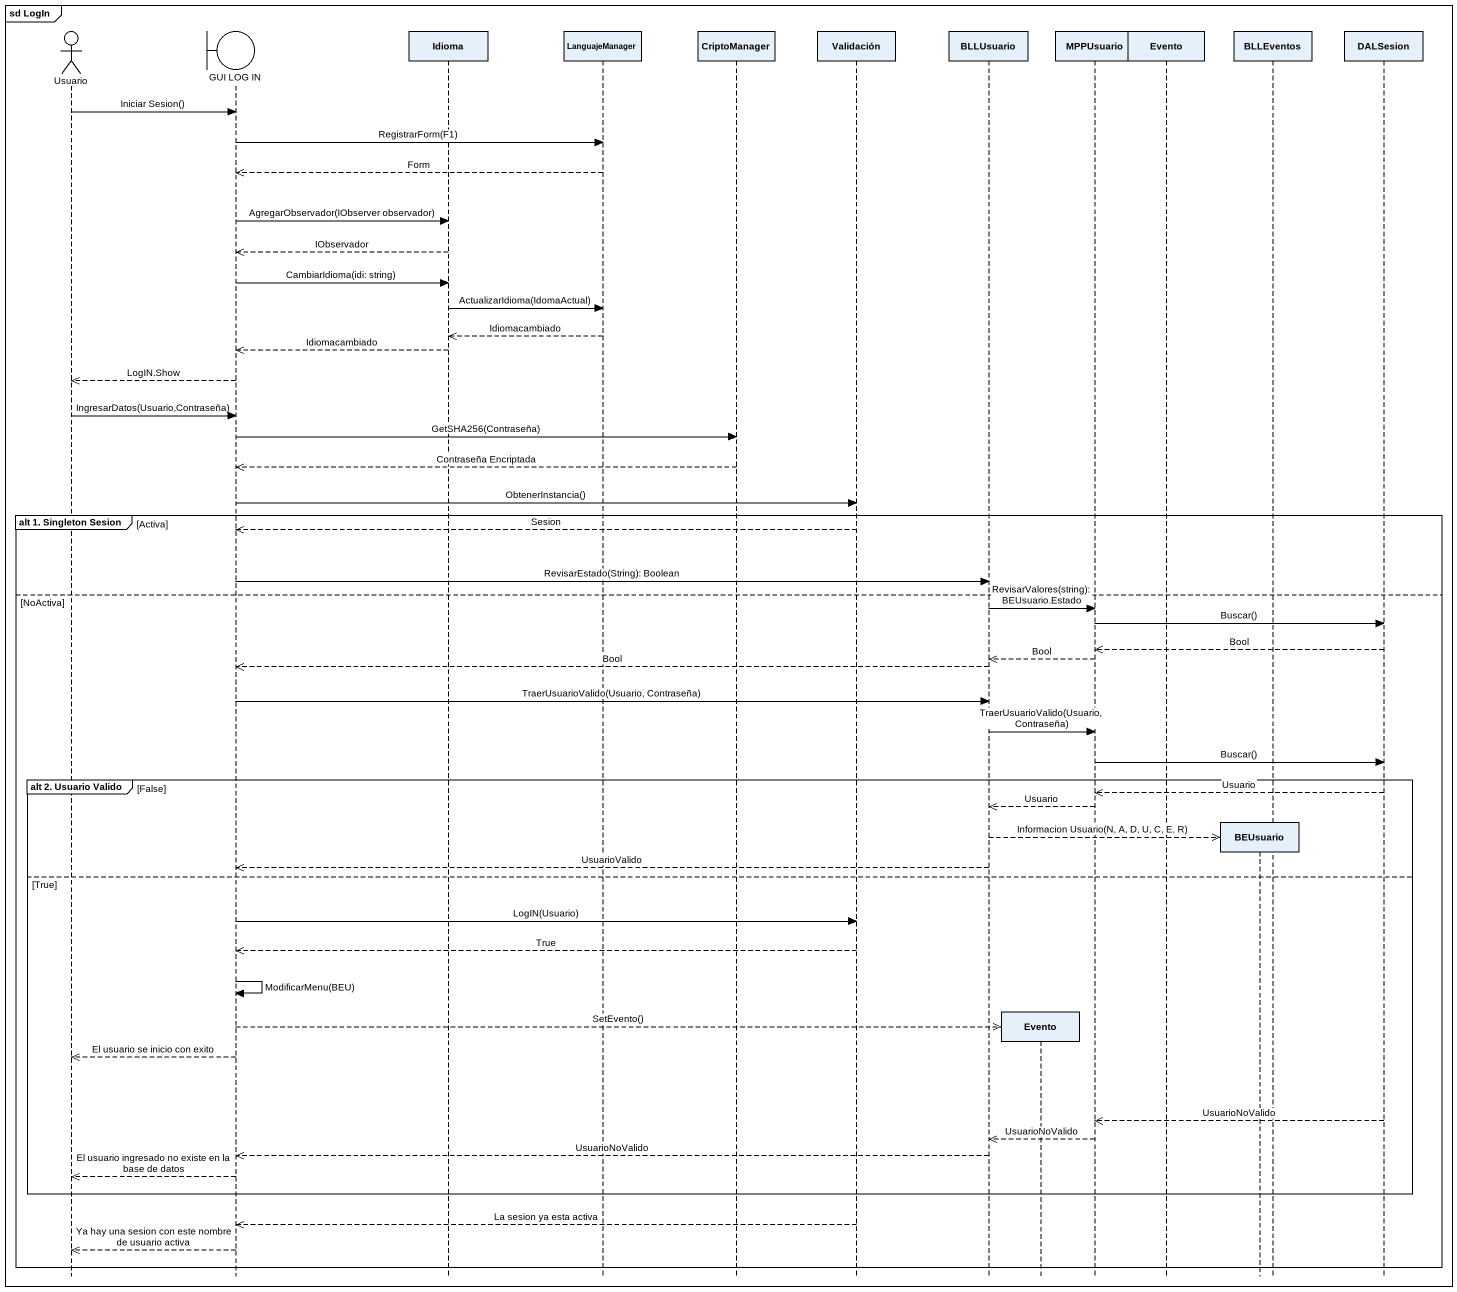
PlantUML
@startuml
mainframe sd LogIn
hide footbox
actor Usuario
boundary "GUI LOG IN" as GUI_LOG_IN
participant Idioma
participant LanguajeManager
participant CriptoManager
participant Validación
participant BLLUsuario
participant Evento
participant MPPUsuario
participant "Evento" as Evento_2
participant BEUsuario
participant BLLEventos
participant DALSesion

Usuario -> GUI_LOG_IN : Iniciar Sesion()
GUI_LOG_IN -> LanguajeManager : RegistrarForm(F1)
LanguajeManager -->> GUI_LOG_IN : Form
GUI_LOG_IN -> Idioma : AgregarObservador(IObserver observador)
Idioma -->> GUI_LOG_IN : IObservador
GUI_LOG_IN -> Idioma : CambiarIdioma(idi: string)
Idioma -> LanguajeManager : ActualizarIdioma(IdomaActual)
LanguajeManager -->> Idioma : Idiomacambiado
Idioma -->> GUI_LOG_IN : Idiomacambiado
GUI_LOG_IN -->> Usuario : LogIN.Show
Usuario -> GUI_LOG_IN : IngresarDatos(Usuario,Contraseña)
GUI_LOG_IN -> CriptoManager : GetSHA256(Contraseña)
CriptoManager -->> GUI_LOG_IN : Contraseña Encriptada
GUI_LOG_IN -> Validación : ObtenerInstancia()
group alt 1. Singleton Sesion [Activa]
  Validación -->> GUI_LOG_IN : Sesion
  GUI_LOG_IN -> BLLUsuario : RevisarEstado(String): Boolean
else NoActiva
  BLLUsuario -> MPPUsuario : RevisarValores(string): BEUsuario.Estado
  MPPUsuario -> DALSesion : Buscar()
  DALSesion -->> MPPUsuario : Bool
  MPPUsuario -->> BLLUsuario : Bool
  BLLUsuario -->> GUI_LOG_IN : Bool
  GUI_LOG_IN -> BLLUsuario : TraerUsuarioValido(Usuario, Contraseña)
  BLLUsuario -> MPPUsuario : TraerUsuarioValido(Usuario, Contraseña)
  MPPUsuario -> DALSesion : Buscar()
  group alt 2. Usuario Valido [False]
    DALSesion -->> MPPUsuario : Usuario
    MPPUsuario -->> BLLUsuario : Usuario
    BLLUsuario -->> BEUsuario ** : Informacion Usuario(N, A, D, U, C, E, R)
    BLLUsuario -->> GUI_LOG_IN : UsuarioValido
  else True
    GUI_LOG_IN -> Validación : LogIN(Usuario)
    Validación -->> GUI_LOG_IN : True
    GUI_LOG_IN -> GUI_LOG_IN : ModificarMenu(BEU)
    GUI_LOG_IN -->> Evento ** : SetEvento()
    GUI_LOG_IN -->> Usuario : El usuario se inicio con exito
    DALSesion -->> MPPUsuario : UsuarioNoValido
    MPPUsuario -->> BLLUsuario : UsuarioNoValido
    BLLUsuario -->> GUI_LOG_IN : UsuarioNoValido
    GUI_LOG_IN -->> Usuario : El usuario ingresado no existe en la base de datos
  end
  Validación -->> GUI_LOG_IN : La sesion ya esta activa
  GUI_LOG_IN -->> Usuario : Ya hay una sesion con este nombre de usuario activa
end
@enduml
